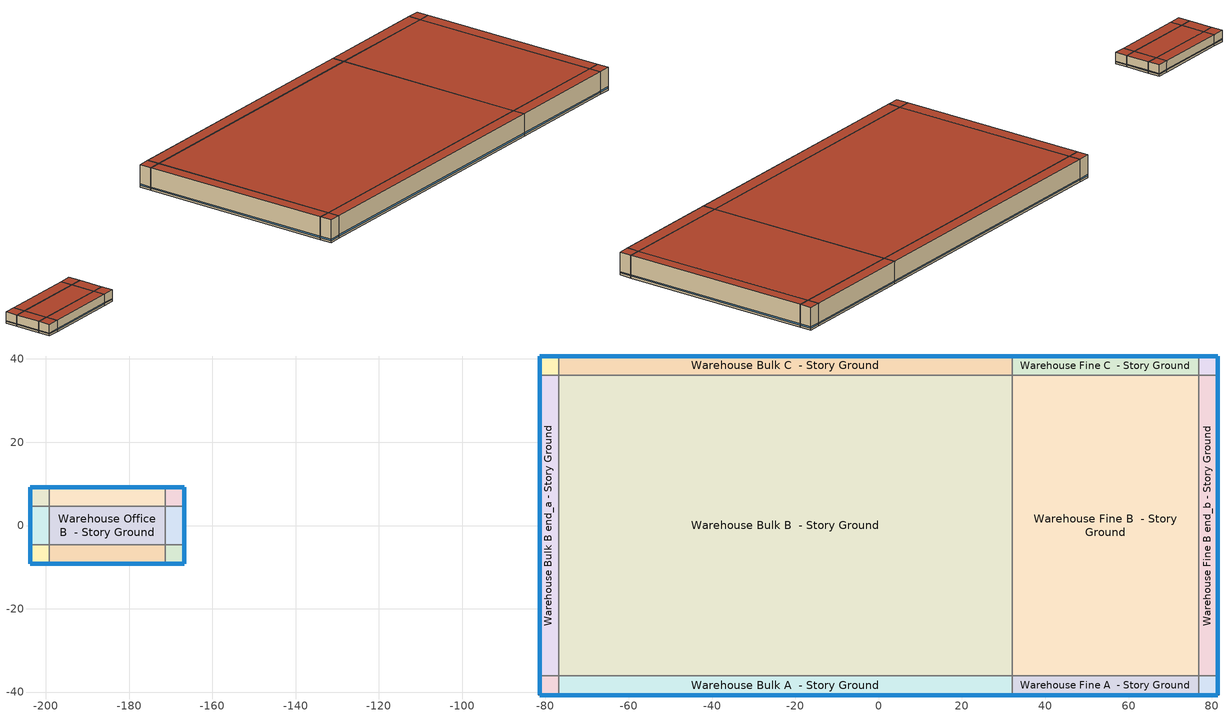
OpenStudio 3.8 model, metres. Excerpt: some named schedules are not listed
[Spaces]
Warehouse Bulk A end_a - Story Ground
 floor ground (Foundation F 126 Perim 914 Area 209): -81.4,-40.7 -81.4,-36.13 -76.83,-36.13 -76.83,-40.7 z0
 wall outside: -81.4,-36.13 -81.4,-40.7 -76.83,-40.7 z0:8.53
 wall to Warehouse Bulk B end_a - Story Ground: -76.83,-36.13 -81.4,-36.13 z0:8.53
 wall to Warehouse Bulk A  - Story Ground: -76.83,-40.7 -76.83,-36.13 z0:8.53
 window (Window U-0.75 SHGC 0.65): -81.4,-36.15 -81.4,-40.68 / -81.38,-40.7 -76.86,-40.7 z0.76:1.28
 roof outside: -76.83,-40.7 -76.83,-36.13 -81.4,-36.13 -81.4,-40.7 z8.53
Warehouse Bulk B end_a - Story Ground
 floor ground (Foundation F 126 Perim 7226 Area 33036): -81.4,-36.13 -81.4,36.13 -76.83,36.13 -76.83,-36.13 z0
 wall outside: -81.4,36.13 -81.4,-36.13 z0:8.53
 wall to Warehouse Bulk C end_a - Story Ground: -76.83,36.13 -81.4,36.13 z0:8.53
 wall to Warehouse Bulk B  - Story Ground: -76.83,-36.13 -76.83,36.13 z0:8.53
 window (Window U-0.75 SHGC 0.65): -81.4,36.1 -81.4,-36.1 z0.76:1.27
 roof outside: -76.83,-36.13 -76.83,36.13 -81.4,36.13 -81.4,-36.13 z8.53
Warehouse Bulk C end_a - Story Ground
 floor ground (Foundation F 126 Perim 914 Area 209): -81.4,36.13 -81.4,40.7 -76.83,40.7 -76.83,36.13 z0
 wall outside: -76.83,40.7 -81.4,40.7 -81.4,36.13 z0:8.53
 wall to Warehouse Bulk C  - Story Ground: -76.83,36.13 -76.83,40.7 z0:8.53
 window (Window U-0.75 SHGC 0.65): -81.4,40.68 -81.4,36.15 / -76.86,40.7 -81.38,40.7 z0.76:1.28
 roof outside: -76.83,36.13 -76.83,40.7 -81.4,40.7 -81.4,36.13 z8.53
Warehouse Bulk A  - Story Ground
 floor ground (Foundation F 126 Perim 10889 Area 49787): -76.83,-40.7 -76.83,-36.13 32.06,-36.13 32.06,-40.7 z0
 wall outside: -76.83,-40.7 32.06,-40.7 z0:8.53
 wall to Warehouse Bulk B  - Story Ground: 32.06,-36.13 -76.83,-36.13 z0:8.53
 wall to Warehouse Fine A  - Story Ground: 32.06,-40.7 32.06,-36.13 z0:8.53
 window (Window U-0.75 SHGC 0.65): -76.8,-40.7 32.04,-40.7 z0.76:1.27
 roof outside: 32.06,-40.7 32.06,-36.13 -76.83,-36.13 -76.83,-40.7 z8.53
Warehouse Bulk B  - Story Ground
 floor ground (Foundation F 126 Perim 0 Area 786852): -76.83,-36.13 -76.83,36.13 32.06,36.13 32.06,-36.13 z0
 wall to Warehouse Bulk C  - Story Ground: 32.06,36.13 -76.83,36.13 z0:8.53
 wall to Warehouse Fine B  - Story Ground: 32.06,-36.13 32.06,36.13 z0:8.53
 roof outside: 32.06,-36.13 32.06,36.13 -76.83,36.13 -76.83,-36.13 z8.53
Warehouse Bulk C  - Story Ground
 floor ground (Foundation F 126 Perim 10889 Area 49787): -76.83,36.13 -76.83,40.7 32.06,40.7 32.06,36.13 z0
 wall outside: 32.06,40.7 -76.83,40.7 z0:8.53
 wall to Warehouse Fine C  - Story Ground: 32.06,36.13 32.06,40.7 z0:8.53
 window (Window U-0.75 SHGC 0.65): 32.04,40.7 -76.8,40.7 z0.76:1.27
 roof outside: 32.06,36.13 32.06,40.7 -76.83,40.7 -76.83,36.13 z8.53
Warehouse Fine A  - Story Ground
 floor ground (Foundation F 126 Perim 4477 Area 20467): 32.06,-40.7 32.06,-36.13 76.83,-36.13 76.83,-40.7 z0
 wall outside: 32.06,-40.7 76.83,-40.7 z0:8.53
 wall to Warehouse Fine B  - Story Ground: 76.83,-36.13 32.06,-36.13 z0:8.53
 wall to Warehouse Fine A end_b - Story Ground: 76.83,-40.7 76.83,-36.13 z0:8.53
 window (Window U-0.75 SHGC 0.65): 32.09,-40.7 76.8,-40.7 z0.76:1.27
 roof outside: 76.83,-40.7 76.83,-36.13 32.06,-36.13 32.06,-40.7 z8.53
Warehouse Fine B  - Story Ground
 floor ground (Foundation F 126 Perim 0 Area 323469): 32.06,-36.13 32.06,36.13 76.83,36.13 76.83,-36.13 z0
 wall to Warehouse Fine C  - Story Ground: 76.83,36.13 32.06,36.13 z0:8.53
 wall to Warehouse Fine B end_b - Story Ground: 76.83,-36.13 76.83,36.13 z0:8.53
 roof outside: 76.83,-36.13 76.83,36.13 32.06,36.13 32.06,-36.13 z8.53
Warehouse Fine C  - Story Ground
 floor ground (Foundation F 126 Perim 4477 Area 20467): 32.06,36.13 32.06,40.7 76.83,40.7 76.83,36.13 z0
 wall outside: 76.83,40.7 32.06,40.7 z0:8.53
 wall to Warehouse Fine C end_b - Story Ground: 76.83,36.13 76.83,40.7 z0:8.53
 window (Window U-0.75 SHGC 0.65): 76.8,40.7 32.09,40.7 z0.76:1.27
 roof outside: 76.83,36.13 76.83,40.7 32.06,40.7 32.06,36.13 z8.53
Warehouse Fine A end_b - Story Ground
 floor ground (Foundation F 126 Perim 914 Area 209): 76.83,-40.7 76.83,-36.13 81.4,-36.13 81.4,-40.7 z0
 wall outside: 76.83,-40.7 81.4,-40.7 81.4,-36.13 z0:8.53
 wall to Warehouse Fine B end_b - Story Ground: 81.4,-36.13 76.83,-36.13 z0:8.53
 window (Window U-0.75 SHGC 0.65): 76.86,-40.7 81.38,-40.7 / 81.4,-40.68 81.4,-36.15 z0.76:1.28
 roof outside: 81.4,-40.7 81.4,-36.13 76.83,-36.13 76.83,-40.7 z8.53
Warehouse Fine B end_b - Story Ground
 floor ground (Foundation F 126 Perim 7226 Area 33036): 76.83,-36.13 76.83,36.13 81.4,36.13 81.4,-36.13 z0
 wall outside: 81.4,-36.13 81.4,36.13 z0:8.53
 wall to Warehouse Fine C end_b - Story Ground: 81.4,36.13 76.83,36.13 z0:8.53
 window (Window U-0.75 SHGC 0.65): 81.4,-36.1 81.4,36.1 z0.76:1.27
 roof outside: 81.4,-36.13 81.4,36.13 76.83,36.13 76.83,-36.13 z8.53
Warehouse Fine C end_b - Story Ground
 floor ground (Foundation F 126 Perim 914 Area 209): 76.83,36.13 76.83,40.7 81.4,40.7 81.4,36.13 z0
 wall outside: 81.4,36.13 81.4,40.7 76.83,40.7 z0:8.53
 window (Window U-0.75 SHGC 0.65): 81.38,40.7 76.86,40.7 / 81.4,36.15 81.4,40.68 z0.76:1.28
 roof outside: 81.4,36.13 81.4,40.7 76.83,40.7 76.83,36.13 z8.53
Warehouse Office A end_a - Story Ground
 floor ground (Foundation F 126 Perim 914 Area 209): -203.7,-9.24 -203.7,-4.67 -199.13,-4.67 -199.13,-9.24 z0
 wall outside: -203.7,-4.67 -203.7,-9.24 -199.13,-9.24 z0:4.27
 wall to Warehouse Office B end_a - Story Ground: -199.13,-4.67 -203.7,-4.67 z0:4.27
 wall to Warehouse Office A  - Story Ground: -199.13,-9.24 -199.13,-4.67 z0:4.27
 window (Window U-0.75 SHGC 0.65): -203.68,-9.24 -199.15,-9.24 / -203.7,-4.69 -203.7,-9.21 z0.76:1.02
 roof outside: -199.13,-9.24 -199.13,-4.67 -203.7,-4.67 -203.7,-9.24 z4.27
Warehouse Office B end_a - Story Ground
 floor ground (Foundation F 126 Perim 933 Area 4267): -203.7,-4.67 -203.7,4.67 -199.13,4.67 -199.13,-4.67 z0
 wall outside: -203.7,4.67 -203.7,-4.67 z0:4.27
 wall to Warehouse Office C end_a - Story Ground: -199.13,4.67 -203.7,4.67 z0:4.27
 wall to Warehouse Office B  - Story Ground: -199.13,-4.67 -199.13,4.67 z0:4.27
 window (Window U-0.75 SHGC 0.65): -203.7,4.64 -203.7,-4.64 z0.76:1.02
 roof outside: -199.13,-4.67 -199.13,4.67 -203.7,4.67 -203.7,-4.67 z4.27
Warehouse Office C end_a - Story Ground
 floor ground (Foundation F 126 Perim 914 Area 209): -203.7,4.67 -203.7,9.24 -199.13,9.24 -199.13,4.67 z0
 wall outside: -199.13,9.24 -203.7,9.24 -203.7,4.67 z0:4.27
 wall to Warehouse Office C  - Story Ground: -199.13,4.67 -199.13,9.24 z0:4.27
 window (Window U-0.75 SHGC 0.65): -203.7,9.21 -203.7,4.69 / -199.15,9.24 -203.68,9.24 z0.76:1.02
 roof outside: -199.13,4.67 -199.13,9.24 -203.7,9.24 -203.7,4.67 z4.27
Warehouse Office A  - Story Ground
 floor ground (Foundation F 126 Perim 2781 Area 12715): -199.13,-9.24 -199.13,-4.67 -171.32,-4.67 -171.32,-9.24 z0
 wall outside: -199.13,-9.24 -171.32,-9.24 z0:4.27
 wall to Warehouse Office B  - Story Ground: -171.32,-4.67 -199.13,-4.67 z0:4.27
 wall to Warehouse Office A end_b - Story Ground: -171.32,-9.24 -171.32,-4.67 z0:4.27
 window (Window U-0.75 SHGC 0.65): -199.1,-9.24 -171.34,-9.24 z0.76:1.02
 roof outside: -171.32,-9.24 -171.32,-4.67 -199.13,-4.67 -199.13,-9.24 z4.27
Warehouse Office B  - Story Ground
 floor ground (Foundation F 126 Perim 0 Area 25957): -199.13,-4.67 -199.13,4.67 -171.32,4.67 -171.32,-4.67 z0
 wall to Warehouse Office C  - Story Ground: -171.32,4.67 -199.13,4.67 z0:4.27
 wall to Warehouse Office B end_b - Story Ground: -171.32,-4.67 -171.32,4.67 z0:4.27
 roof outside: -171.32,-4.67 -171.32,4.67 -199.13,4.67 -199.13,-4.67 z4.27
Warehouse Office C  - Story Ground
 floor ground (Foundation F 126 Perim 2781 Area 12715): -199.13,4.67 -199.13,9.24 -171.32,9.24 -171.32,4.67 z0
 wall outside: -171.32,9.24 -199.13,9.24 z0:4.27
 wall to Warehouse Office C end_b - Story Ground: -171.32,4.67 -171.32,9.24 z0:4.27
 window (Window U-0.75 SHGC 0.65): -171.34,9.24 -199.1,9.24 z0.76:1.02
 roof outside: -171.32,4.67 -171.32,9.24 -199.13,9.24 -199.13,4.67 z4.27
Warehouse Office A end_b - Story Ground
 floor ground (Foundation F 126 Perim 914 Area 209): -171.32,-9.24 -171.32,-4.67 -166.75,-4.67 -166.75,-9.24 z0
 wall outside: -171.32,-9.24 -166.75,-9.24 -166.75,-4.67 z0:4.27
 wall to Warehouse Office B end_b - Story Ground: -166.75,-4.67 -171.32,-4.67 z0:4.27
 window (Window U-0.75 SHGC 0.65): -171.29,-9.24 -166.77,-9.24 / -166.75,-9.21 -166.75,-4.69 z0.76:1.02
 roof outside: -166.75,-9.24 -166.75,-4.67 -171.32,-4.67 -171.32,-9.24 z4.27
Warehouse Office B end_b - Story Ground
 floor ground (Foundation F 126 Perim 933 Area 4267): -171.32,-4.67 -171.32,4.67 -166.75,4.67 -166.75,-4.67 z0
 wall outside: -166.75,-4.67 -166.75,4.67 z0:4.27
 wall to Warehouse Office C end_b - Story Ground: -166.75,4.67 -171.32,4.67 z0:4.27
 window (Window U-0.75 SHGC 0.65): -166.75,-4.64 -166.75,4.64 z0.76:1.02
 roof outside: -166.75,-4.67 -166.75,4.67 -171.32,4.67 -171.32,-4.67 z4.27
Warehouse Office C end_b - Story Ground
 floor ground (Foundation F 126 Perim 914 Area 209): -171.32,4.67 -171.32,9.24 -166.75,9.24 -166.75,4.67 z0
 wall outside: -166.75,4.67 -166.75,9.24 -171.32,9.24 z0:4.27
 window (Window U-0.75 SHGC 0.65): -166.77,9.24 -171.29,9.24 / -166.75,4.69 -166.75,9.21 z0.76:1.02
 roof outside: -166.75,4.67 -166.75,9.24 -171.32,9.24 -171.32,4.67 z4.27
[Site]
Albany County Airpo_NY_USA: Latitude {deg}=42.75; Longitude {deg}=-73.8; Time Zone {hr}=-5; Elevation {m}=89; Terrain=City
[Site:WaterMainsTemperature]
Calculation Method=Correlation; Annual Average Outdoor Air Temperature {C}=10.2558; Maximum Difference In Monthly Average Outdoor Air Temperatures {deltaC}=29.35
[SizingPeriod:DesignDay] Barometric Pressure {Pa}=100260; Rain Indicator=No; Snow Indicator=No; Day of Month=21; Daylight Saving Time Indicator=No; Humidity Condition Type=Wetbulb; Dry-Bulb Temperature Range Modifier Type=DefaultMultipliers
Name | Maximum Dry-Bulb Temperature {C} | Daily Dry-Bulb Temperature Range {deltaC} | Wind Speed {m/s} | Wind Direction {deg} | Month | Day Type | Wetbulb or DewPoint at Maximum Dry-Bulb {C} | Solar Model Indicator | ASHRAE Clear Sky Optical Depth for Beam Irradiance | ASHRAE Clear Sky Optical Depth for Diffuse Irradiance | Sky Clearness
Albany County Airpo Ann Clg .4% Condns DB=>MWB 1 | 31.8 | 10.7 | 4.3 | 180 | 7 | SummerDesignDay | 22.8 | ASHRAETau | 0.448 | 2.114
Albany County Airpo Ann Clg .4% Condns WB=>MDB 1 | 29.3 | 10.7 | 4.3 | 180 | 7 | SummerDesignDay | 24.2 | ASHRAETau | 0.448 | 2.114
Albany County Airpo Ann Htg 99.6% Condns DB 1 | -18.3 | 0 | 3.1 | 0 | 1 | WinterDesignDay | -18.3 | ASHRAEClearSky |  |  | 0
Albany County Airpo August .4% Condns DB=>MCWB 1 | 33 | 10.6 | 4.3 | 180 | 8 | SummerDesignDay | 23.8 | ASHRAETau | 0.437 | 2.186
[ClimateZones]
Climate Zone Institution Name 1=ASHRAE; Climate Zone Document Name 1=ANSI/ASHRAE Standard 169; Climate Zone Document Year 1=2006; Climate Zone Value 1=ASHRAE 169-2013-6A
[Building]
ComStock DOE Ref Pre-1980|Warehouse: North Axis {deg}=45; Default Construction Set=ComStock DOE Ref Pre-1980 - Warehouse - ASHRAE 169-2013-6A; Default Schedule Set=Building Default Schedule Set; Standards Building Type=Warehouse
[Site:GroundTemperature:FCfactorMethod]
January Ground Temperature {C}=7.4; February Ground Temperature {C}=-0; March Ground Temperature {C}=-7.6; April Ground Temperature {C}=-12.6; May Ground Temperature {C}=-7.7; June Ground Temperature {C}=0.3; July Ground Temperature {C}=7; August Ground Temperature {C}=14.2; September Ground Temperature {C}=19.2; October Ground Temperature {C}=20.9; November Ground Temperature {C}=20; December Ground Temperature {C}=15.4
[Construction:FfactorGroundFloor] F-Factor {W/m-K}=1.26344
Name | Area {m2} | PerimeterExposed {m}
Foundation F 126 Perim 933 Area 4267 | 42.6728 | 9.33352
Foundation F 126 Perim 914 Area 209 | 20.9032 | 9.144
Foundation F 126 Perim 2781 Area 12715 | 127.152 | 27.811
Foundation F 126 Perim 0 Area 25957 | 259.575 | 0
Foundation F 126 Perim 7226 Area 33036 | 330.364 | 72.2581
Foundation F 126 Perim 10889 Area 49787 | 497.866 | 108.895
Foundation F 126 Perim 0 Area 786852 | 7868.52 | 0
Foundation F 126 Perim 0 Area 323469 | 3234.69 | 0
Foundation F 126 Perim 4477 Area 20467 | 204.669 | 44.7657
[DefaultConstructionSet]
ComStock DOE Ref Pre-1980 - Warehouse - ASHRAE 169-2013-6A: Default Exterior Surface Constructions=Default Surface Constructions 1; Default Interior Surface Constructions=Default Surface Constructions 2; Default Ground Contact Surface Constructions=Default Surface Constructions 3; Default Exterior SubSurface Constructions=Default Sub Surface Constructions 1; Default Interior SubSurface Constructions=Default Sub Surface Constructions 2; Interior Partition Construction=Typical Interior Partition
[DefaultSurfaceConstructions]
Name | Floor Construction | Wall Construction | Roof Ceiling Construction
Default Surface Constructions 1 | Typical Insulated Exterior Mass Floor | Typical Insulated Exterior Mass Wall R-6.9 | Typical IEAD Roof R-16.67
Default Surface Constructions 2 | Typical Interior Floor | Typical Interior Wall | Typical Interior Ceiling
Default Surface Constructions 3 | Typical Insulated Carpeted 6in Slab Floor | Typical Insulated Basement Mass Wall
[Construction]
Typical Insulated Exterior Mass Floor: 4 in. Normalweight Concrete Floor, Typical Carpet Pad
Typical IEAD Roof R-16.67: Roof Membrane, Typical Insulation R-15.55, Metal Roof Surface
Typical Interior Floor: 100mm Normalweight concrete floor, CP02 CARPET PAD
Typical Interior Wall: G01 13mm gypsum board, G01 13mm gypsum board
Typical Interior Ceiling: CP02 CARPET PAD, 100mm Normalweight concrete floor
Typical Insulated Carpeted 6in Slab Floor: 6 in. Normalweight Concrete Floor, Typical Carpet Pad
Typical Insulated Basement Mass Wall: 8 in. Concrete Block Basement Wall
U 0.62 SHGC 0.41 Simple Glazing Window U-0.62 SHGC 0.41: U 0.62 SHGC 0.41 Simple Glazing U-0.62 SHGC 0.41
U 0.62 SHGC 0.41 Simple Glazing Window U-0.62 SHGC 0.41 1: U 0.62 SHGC 0.41 Simple Glazing U-0.62 SHGC 0.41 1
Typical Insulated Metal Door: F08 Metal surface, Typical Insulation R-4.51
Typical Overhead Door: Typical Insulation R-4.51
Typical Interior Window: Clear 3mm
Typical Interior Door; Typical Interior Partition: G05 25mm wood
Typical Insulated Exterior Mass Wall R-6.9: 1IN Stucco, 8IN CONCRETE HW RefBldg, Typical Insulation R-4.51, 1/2IN Gypsum
InteriorFurnishings 1: Std Wood 6inch 1
Window U-0.75 SHGC 0.65: Simple Glazing Double - No LowE - Clear - Aluminum
[Material] Thermal Absorptance=0.9
Name | Roughness | Thickness {m} | Conductivity {W/m-K} | Density {kg/m3} | Specific Heat {J/kg-K} | Solar Absorptance | Visible Absorptance
4 in. Normalweight Concrete Floor | MediumRough | 0.1016 | 2.31 | 2322 | 832 | 0.7 | 0.7
1/2IN Gypsum | Smooth | 0.0127 | 0.16 | 784.9 | 830 | 0.4 | 0.4
Roof Membrane | VeryRough | 0.0095 | 0.16 | 1121.29 | 1460 | 0.7 | 0.7
Metal Roof Surface; F08 Metal surface | Smooth | 0.0008 | 45.28 | 7824 | 500 | 0.7 | 0.7
100mm Normalweight concrete floor | MediumRough | 0.1016 | 2.31045 | 2322 | 832.557 | 0.7 | 0.7
G01 13mm gypsum board | Smooth | 0.0127 | 0.160031 | 800.001 | 1090.73 | 0.7 | 0.5
6 in. Normalweight Concrete Floor | MediumRough | 0.1524 | 2.31 | 2322 | 832 | 0.7 | 0.7
8 in. Concrete Block Basement Wall | MediumRough | 0.2032 | 1.326 | 1842 | 912 | 0.7 | 0.7
G05 25mm wood | MediumSmooth | 0.0254 | 0.15 | 608 | 1630 | 0.5 | 0.5
1IN Stucco | Smooth | 0.0253 | 0.6918 | 1858 | 837 | 0.7 | 0.92
8IN CONCRETE HW RefBldg | Rough | 0.2032 | 1.311 | 2240 | 836.8 | 0.7 | 0.7
Std Wood 6inch 1 | MediumSmooth | 0.15 | 0.12 | 540 | 1210 | 0.7 | 0.7
[Material:NoMass] Roughness=Smooth; Thermal Absorptance=0.9; Solar Absorptance=0.7
Name | Thermal Resistance {m2-K/W} | Visible Absorptance
Typical Carpet Pad; CP02 CARPET PAD | 0.21648 | 0.8
Typical Insulation R-15.55 | 2.73841 | 0.7
Typical Insulation R-4.51 | 0.793917 | 0.7
[DefaultSubSurfaceConstructions]
Name | Fixed Window Construction | Operable Window Construction | Door Construction | Overhead Door Construction | Tubular Daylight Dome Construction | Tubular Daylight Diffuser Construction
Default Sub Surface Constructions 1 | U 0.62 SHGC 0.41 Simple Glazing Window U-0.62 SHGC 0.41 | U 0.62 SHGC 0.41 Simple Glazing Window U-0.62 SHGC 0.41 1 | Typical Insulated Metal Door | Typical Overhead Door | Typical Interior Window | Typical Interior Window
Default Sub Surface Constructions 2 | Typical Interior Window | Typical Interior Window | Typical Interior Door
[WindowMaterial:SimpleGlazingSystem]
Name | U-Factor {W/m2-K} | Solar Heat Gain Coefficient | Visible Transmittance
U 0.62 SHGC 0.41 Simple Glazing U-0.62 SHGC 0.41; U 0.62 SHGC 0.41 Simple Glazing U-0.62 SHGC 0.41 1 | 3.52052 | 0.41 | 0.32
Simple Glazing Double - No LowE - Clear - Aluminum | 4.23598 | 0.646 | 0.671
[WindowMaterial:Glazing]
Clear 3mm: Optical Data Type=SpectralAverage; Thickness {m}=0.003; Solar Transmittance at Normal Incidence=0.837; Front Side Solar Reflectance at Normal Incidence=0.075; Back Side Solar Reflectance at Normal Incidence=0.075; Visible Transmittance at Normal Incidence=0.898; Front Side Visible Reflectance at Normal Incidence=0.081; Back Side Visible Reflectance at Normal Incidence=0.081; Infrared Transmittance at Normal Incidence=0; Front Side Infrared Hemispherical Emissivity=0.84; Back Side Infrared Hemispherical Emissivity=0.84; Conductivity {W/m-K}=0.9; Dirt Correction Factor for Solar and Visible Transmittance=1; Solar Diffusing=No
[SpaceType] Standards Building Type=Warehouse
Name | Default Schedule Set | Design Specification Outdoor Air Object | Standards Space Type
Warehouse Office - ComStock DOE Ref Pre-1980 | Warehouse Office Schedule Set | Warehouse Office Ventilation | Office
Warehouse Fine - ComStock DOE Ref Pre-1980 | Warehouse Fine Schedule Set | Warehouse Fine Ventilation | Fine
Warehouse Bulk - ComStock DOE Ref Pre-1980 | Warehouse Bulk Schedule Set | Warehouse Bulk Ventilation | Bulk
[BuildingStory]
Story Ground: Nominal Z Coordinate {m}=0; Nominal Floor to Floor Height {m}=8.5344
[Space] Building Story=Story Ground
Name | Space Type | Thermal Zone
Warehouse Bulk A end_a - Story Ground | Warehouse Bulk - ComStock DOE Ref Pre-1980 | Zone Warehouse Bulk A end_a - Story Ground
Warehouse Bulk B end_a - Story Ground | Warehouse Bulk - ComStock DOE Ref Pre-1980 | Zone Warehouse Bulk B end_a - Story Ground
Warehouse Bulk C end_a - Story Ground | Warehouse Bulk - ComStock DOE Ref Pre-1980 | Zone Warehouse Bulk C end_a - Story Ground
Warehouse Bulk A  - Story Ground | Warehouse Bulk - ComStock DOE Ref Pre-1980 | Zone Warehouse Bulk A  - Story Ground
Warehouse Bulk B  - Story Ground | Warehouse Bulk - ComStock DOE Ref Pre-1980 | Zone Warehouse Bulk B  - Story Ground
Warehouse Bulk C  - Story Ground | Warehouse Bulk - ComStock DOE Ref Pre-1980 | Zone Warehouse Bulk C  - Story Ground
Warehouse Fine A  - Story Ground | Warehouse Fine - ComStock DOE Ref Pre-1980 | Zone Warehouse Fine A  - Story Ground
Warehouse Fine B  - Story Ground | Warehouse Fine - ComStock DOE Ref Pre-1980 | Zone Warehouse Fine B  - Story Ground
Warehouse Fine C  - Story Ground | Warehouse Fine - ComStock DOE Ref Pre-1980 | Zone Warehouse Fine C  - Story Ground
Warehouse Fine A end_b - Story Ground | Warehouse Fine - ComStock DOE Ref Pre-1980 | Zone Warehouse Fine A end_b - Story Ground
Warehouse Fine B end_b - Story Ground | Warehouse Fine - ComStock DOE Ref Pre-1980 | Zone Warehouse Fine B end_b - Story Ground
Warehouse Fine C end_b - Story Ground | Warehouse Fine - ComStock DOE Ref Pre-1980 | Zone Warehouse Fine C end_b - Story Ground
Warehouse Office A end_a - Story Ground | Warehouse Office - ComStock DOE Ref Pre-1980 | Zone Warehouse Office A end_a - Story Ground
Warehouse Office B end_a - Story Ground | Warehouse Office - ComStock DOE Ref Pre-1980 | Zone Warehouse Office B end_a - Story Ground
Warehouse Office C end_a - Story Ground | Warehouse Office - ComStock DOE Ref Pre-1980 | Zone Warehouse Office C end_a - Story Ground
Warehouse Office A  - Story Ground | Warehouse Office - ComStock DOE Ref Pre-1980 | Zone Warehouse Office A  - Story Ground
Warehouse Office B  - Story Ground | Warehouse Office - ComStock DOE Ref Pre-1980 | Zone Warehouse Office B  - Story Ground
Warehouse Office C  - Story Ground | Warehouse Office - ComStock DOE Ref Pre-1980 | Zone Warehouse Office C  - Story Ground
Warehouse Office A end_b - Story Ground | Warehouse Office - ComStock DOE Ref Pre-1980 | Zone Warehouse Office A end_b - Story Ground
Warehouse Office B end_b - Story Ground | Warehouse Office - ComStock DOE Ref Pre-1980 | Zone Warehouse Office B end_b - Story Ground
Warehouse Office C end_b - Story Ground | Warehouse Office - ComStock DOE Ref Pre-1980 | Zone Warehouse Office C end_b - Story Ground
[ThermalZone] Multiplier=1; Use Ideal Air Loads=No
Name | Thermostat
Zone Warehouse Bulk A end_a - Story Ground | Warehouse Bulk - ComStock DOE Ref Pre-1980 Thermostat 1
Zone Warehouse Bulk B end_a - Story Ground | Warehouse Bulk - ComStock DOE Ref Pre-1980 Thermostat 3
Zone Warehouse Bulk C end_a - Story Ground | Warehouse Bulk - ComStock DOE Ref Pre-1980 Thermostat 5
Zone Warehouse Bulk A  - Story Ground | Warehouse Bulk - ComStock DOE Ref Pre-1980 Thermostat
Zone Warehouse Bulk B  - Story Ground | Warehouse Bulk - ComStock DOE Ref Pre-1980 Thermostat 2
Zone Warehouse Bulk C  - Story Ground | Warehouse Bulk - ComStock DOE Ref Pre-1980 Thermostat 4
Zone Warehouse Fine A  - Story Ground | Warehouse Fine - ComStock DOE Ref Pre-1980 Thermostat
Zone Warehouse Fine B  - Story Ground | Warehouse Fine - ComStock DOE Ref Pre-1980 Thermostat 2
Zone Warehouse Fine C  - Story Ground | Warehouse Fine - ComStock DOE Ref Pre-1980 Thermostat 4
Zone Warehouse Fine A end_b - Story Ground | Warehouse Fine - ComStock DOE Ref Pre-1980 Thermostat 1
Zone Warehouse Fine B end_b - Story Ground | Warehouse Fine - ComStock DOE Ref Pre-1980 Thermostat 3
Zone Warehouse Fine C end_b - Story Ground | Warehouse Fine - ComStock DOE Ref Pre-1980 Thermostat 5
Zone Warehouse Office A end_a - Story Ground | Warehouse Office - ComStock DOE Ref Pre-1980 Thermostat 1
Zone Warehouse Office B end_a - Story Ground | Warehouse Office - ComStock DOE Ref Pre-1980 Thermostat 4
Zone Warehouse Office C end_a - Story Ground | Warehouse Office - ComStock DOE Ref Pre-1980 Thermostat 7
Zone Warehouse Office A  - Story Ground | Warehouse Office - ComStock DOE Ref Pre-1980 Thermostat
Zone Warehouse Office B  - Story Ground | Warehouse Office - ComStock DOE Ref Pre-1980 Thermostat 3
Zone Warehouse Office C  - Story Ground | Warehouse Office - ComStock DOE Ref Pre-1980 Thermostat 6
Zone Warehouse Office A end_b - Story Ground | Warehouse Office - ComStock DOE Ref Pre-1980 Thermostat 2
Zone Warehouse Office B end_b - Story Ground | Warehouse Office - ComStock DOE Ref Pre-1980 Thermostat 5
Zone Warehouse Office C end_b - Story Ground | Warehouse Office - ComStock DOE Ref Pre-1980 Thermostat 8
[Lights:Definition] Design Level Calculation Method=Watts/Area; Fraction Visible=0.2; Return Air Fraction=0
Name | Watts per Space Floor Area {W/m2} | Fraction Radiant
Warehouse Bulk - ComStock DOE Ref Pre-1980 General Lights Definition | 6.79891 | 0.465
Warehouse Fine - ComStock DOE Ref Pre-1980 General Lights Definition | 14.0011 | 0.465
Warehouse Office - ComStock DOE Ref Pre-1980 General Lights Definition | 8.57624 | 0.31
[ElectricEquipment:Definition] Design Level Calculation Method=Watts/Area; Fraction Latent=0; Fraction Radiant=0.5; Fraction Lost=0
Name | Watts per Space Floor Area {W/m2}
Warehouse Bulk Elec Equip Definition | 8.82014
Warehouse Office Elec Equip Definition | 27.8041
[ElectricEquipment]
Name | Electric Equipment Definition | Space or SpaceType
Warehouse Bulk Elec Equip | Warehouse Bulk Elec Equip Definition | Warehouse Bulk - ComStock DOE Ref Pre-1980
Warehouse Office Elec Equip | Warehouse Office Elec Equip Definition | Warehouse Office - ComStock DOE Ref Pre-1980
[DesignSpecification:OutdoorAir] Outdoor Air Method=Sum
Name | Outdoor Air Flow per Floor Area {m3/s-m2} | Outdoor Air Flow per Person {m3/s-person}
Warehouse Bulk Ventilation; Warehouse Fine Ventilation | 0.000254
Warehouse Office Ventilation |  | 0.00943895
[DefaultScheduleSet]
Name | Number of People Schedule | People Activity Level Schedule | Lighting Schedule | Electric Equipment Schedule | Infiltration Schedule | Hours of Operation Schedule
Warehouse Bulk Schedule Set; Warehouse Fine Schedule Set | Warehouse Bldg Occ | Warehouse Activity | Warehouse BLDG_LIGHT_STORAGE_SCH | Warehouse Bldg Equip | Always On
Warehouse Office Schedule Set | Warehouse Bldg Occ | Warehouse Activity | Warehouse BLDG_LIGHT_OFFICE_SCH | Warehouse Office_Plug_SCH | Always On
Building Default Schedule Set |  |  |  |  |  | Building Hours of Operation NonResidential
[People:Definition]
Warehouse Office People Definition: Number of People Calculation Method=People/Area; People per Space Floor Area {person/m2}=0.0210973; Fraction Radiant=0.3
[People]
Warehouse Office People: People Definition=Warehouse Office People Definition; Space or SpaceType=Warehouse Office - ComStock DOE Ref Pre-1980; Work Efficiency Schedule=Work Efficiency Schedule; Clothing Insulation Schedule=Clothing Schedule; Air Velocity Schedule=Air Velocity Schedule; Multiplier=1
[Exterior:Lights:Definition]
Name | Design Level {W}
Parking Areas and Drives Def (W/ft^2) | 0.0497494
Building Facades Def (W/ft^2) | 0.25
Main Entries Def (W/ft) | 30
Other Doors Def (W/ft) | 25
[Exterior:Lights] Schedule=Always On Discrete; Control Option=AstronomicalClock
Name | Exterior Lights Definition | Multiplier
Parking Areas and Drives | Parking Areas and Drives Def (W/ft^2) | 60750
Building Facades | Building Facades Def (W/ft^2) | 49959.6
Main Entries | Main Entries Def (W/ft) | 120
Other Doors | Other Doors Def (W/ft) | 120
[ThermostatSetpoint:DualSetpoint]
Name | Heating Setpoint Temperature Schedule | Cooling Setpoint Temperature Schedule
Warehouse Bulk - ComStock DOE Ref Pre-1980 Thermostat; Warehouse Bulk - ComStock DOE Ref Pre-1980 Thermostat 1; Warehouse Bulk - ComStock DOE Ref Pre-1980 Thermostat 2; Warehouse Bulk - ComStock DOE Ref Pre-1980 Thermostat 3; Warehouse Bulk - ComStock DOE Ref Pre-1980 Thermostat 4; Warehouse Bulk - ComStock DOE Ref Pre-1980 Thermostat 5 | Warehouse HtgSetp BulkStorage | Warehouse ClgSetp BulkStorage
Warehouse Fine - ComStock DOE Ref Pre-1980 Thermostat; Warehouse Fine - ComStock DOE Ref Pre-1980 Thermostat 1; Warehouse Fine - ComStock DOE Ref Pre-1980 Thermostat 2; Warehouse Fine - ComStock DOE Ref Pre-1980 Thermostat 3; Warehouse Fine - ComStock DOE Ref Pre-1980 Thermostat 4; Warehouse Fine - ComStock DOE Ref Pre-1980 Thermostat 5 | Warehouse HtgSetp FineStorage | Warehouse ClgSetp FineStorage
Warehouse Office - ComStock DOE Ref Pre-1980 Thermostat; Warehouse Office - ComStock DOE Ref Pre-1980 Thermostat 1; Warehouse Office - ComStock DOE Ref Pre-1980 Thermostat 2; Warehouse Office - ComStock DOE Ref Pre-1980 Thermostat 3; Warehouse Office - ComStock DOE Ref Pre-1980 Thermostat 4; Warehouse Office - ComStock DOE Ref Pre-1980 Thermostat 5; Warehouse Office - ComStock DOE Ref Pre-1980 Thermostat 6; Warehouse Office - ComStock DOE Ref Pre-1980 Thermostat 7; Warehouse Office - ComStock DOE Ref Pre-1980 Thermostat 8 | Warehouse HtgSetp | Warehouse Cooling Setpoint
[InternalMass:Definition]
Internal Mass Definition 2: Construction=InteriorFurnishings 1; Design Level Calculation Method=SurfaceArea/Area; Surface Area per Space Floor Area=2
[InternalMass] Internal Mass Definition=Internal Mass Definition 2; Multiplier=1
Name | Space or SpaceType
Warehouse Office B end_b - Story Ground Mass | Warehouse Office B end_b - Story Ground
Warehouse Office A end_b - Story Ground Mass | Warehouse Office A end_b - Story Ground
Warehouse Office C end_b - Story Ground Mass | Warehouse Office C end_b - Story Ground
Warehouse Office C  - Story Ground Mass | Warehouse Office C  - Story Ground
Warehouse Office B  - Story Ground Mass | Warehouse Office B  - Story Ground
Warehouse Office A  - Story Ground Mass | Warehouse Office A  - Story Ground
Warehouse Office B end_a - Story Ground Mass | Warehouse Office B end_a - Story Ground
Warehouse Office C end_a - Story Ground Mass | Warehouse Office C end_a - Story Ground
Warehouse Office A end_a - Story Ground Mass | Warehouse Office A end_a - Story Ground
Warehouse Fine B end_b - Story Ground Mass | Warehouse Fine B end_b - Story Ground
Warehouse Fine B  - Story Ground Mass | Warehouse Fine B  - Story Ground
Warehouse Fine A  - Story Ground Mass | Warehouse Fine A  - Story Ground
Warehouse Fine C end_b - Story Ground Mass | Warehouse Fine C end_b - Story Ground
Warehouse Fine C  - Story Ground Mass | Warehouse Fine C  - Story Ground
Warehouse Fine A end_b - Story Ground Mass | Warehouse Fine A end_b - Story Ground
[Lights] Fraction Replaceable=1
Name | Lights Definition | Space or SpaceType
Warehouse Bulk - ComStock DOE Ref Pre-1980 General Lighting | Warehouse Bulk - ComStock DOE Ref Pre-1980 General Lights Definition | Warehouse Bulk - ComStock DOE Ref Pre-1980
Warehouse Fine - ComStock DOE Ref Pre-1980 General Lighting | Warehouse Fine - ComStock DOE Ref Pre-1980 General Lights Definition | Warehouse Fine - ComStock DOE Ref Pre-1980
Warehouse Office - ComStock DOE Ref Pre-1980 General Lighting | Warehouse Office - ComStock DOE Ref Pre-1980 General Lights Definition | Warehouse Office - ComStock DOE Ref Pre-1980
[SpaceInfiltration:DesignFlowRate] Design Flow Rate Calculation Method=Flow/ExteriorArea; Flow per Exterior Surface Area {m3/s-m2}=0.000619923; Velocity Term Coefficient=0
Name | Space or SpaceType | Schedule | Constant Term Coefficient | Temperature Term Coefficient | Velocity Squared Term Coefficient
Warehouse Office B end_b - Story Ground HVAC On Infiltration | Warehouse Office B end_b - Story Ground | Infiltration HVAC On Schedule | 0.0017 | 0.0048 | 0.0225
Warehouse Office B end_b - Story Ground HVAC Off Infiltration | Warehouse Office B end_b - Story Ground | Infiltration HVAC Off Schedule | 0 | 0.0081 | 0.028
Warehouse Office A end_b - Story Ground HVAC On Infiltration | Warehouse Office A end_b - Story Ground | Infiltration HVAC On Schedule | 0.0017 | 0.0048 | 0.0225
Warehouse Office A end_b - Story Ground HVAC Off Infiltration | Warehouse Office A end_b - Story Ground | Infiltration HVAC Off Schedule | 0 | 0.0081 | 0.028
Warehouse Office C end_b - Story Ground HVAC On Infiltration | Warehouse Office C end_b - Story Ground | Infiltration HVAC On Schedule | 0.0017 | 0.0048 | 0.0225
Warehouse Office C end_b - Story Ground HVAC Off Infiltration | Warehouse Office C end_b - Story Ground | Infiltration HVAC Off Schedule | 0 | 0.0081 | 0.028
Warehouse Office C  - Story Ground HVAC On Infiltration | Warehouse Office C  - Story Ground | Infiltration HVAC On Schedule | 0.0017 | 0.0048 | 0.0225
Warehouse Office C  - Story Ground HVAC Off Infiltration | Warehouse Office C  - Story Ground | Infiltration HVAC Off Schedule | 0 | 0.0081 | 0.028
Warehouse Office B  - Story Ground HVAC On Infiltration | Warehouse Office B  - Story Ground | Infiltration HVAC On Schedule | 0.0017 | 0.0048 | 0.0225
Warehouse Office B  - Story Ground HVAC Off Infiltration | Warehouse Office B  - Story Ground | Infiltration HVAC Off Schedule | 0 | 0.0081 | 0.028
Warehouse Office A  - Story Ground HVAC On Infiltration | Warehouse Office A  - Story Ground | Infiltration HVAC On Schedule | 0.0017 | 0.0048 | 0.0225
Warehouse Office A  - Story Ground HVAC Off Infiltration | Warehouse Office A  - Story Ground | Infiltration HVAC Off Schedule | 0 | 0.0081 | 0.028
Warehouse Office B end_a - Story Ground HVAC On Infiltration | Warehouse Office B end_a - Story Ground | Infiltration HVAC On Schedule | 0.0017 | 0.0048 | 0.0225
Warehouse Office B end_a - Story Ground HVAC Off Infiltration | Warehouse Office B end_a - Story Ground | Infiltration HVAC Off Schedule | 0 | 0.0081 | 0.028
Warehouse Bulk A end_a - Story Ground HVAC On Infiltration | Warehouse Bulk A end_a - Story Ground | Infiltration HVAC On Schedule | 0.0017 | 0.0048 | 0.0225
Warehouse Bulk A end_a - Story Ground HVAC Off Infiltration | Warehouse Bulk A end_a - Story Ground | Infiltration HVAC Off Schedule | 0 | 0.0081 | 0.028
Warehouse Office C end_a - Story Ground HVAC On Infiltration | Warehouse Office C end_a - Story Ground | Infiltration HVAC On Schedule | 0.0017 | 0.0048 | 0.0225
Warehouse Office C end_a - Story Ground HVAC Off Infiltration | Warehouse Office C end_a - Story Ground | Infiltration HVAC Off Schedule | 0 | 0.0081 | 0.028
Warehouse Bulk B end_a - Story Ground HVAC On Infiltration | Warehouse Bulk B end_a - Story Ground | Infiltration HVAC On Schedule | 0.0017 | 0.0048 | 0.0225
Warehouse Bulk B end_a - Story Ground HVAC Off Infiltration | Warehouse Bulk B end_a - Story Ground | Infiltration HVAC Off Schedule | 0 | 0.0081 | 0.028
Warehouse Office A end_a - Story Ground HVAC On Infiltration | Warehouse Office A end_a - Story Ground | Infiltration HVAC On Schedule | 0.0017 | 0.0048 | 0.0225
Warehouse Office A end_a - Story Ground HVAC Off Infiltration | Warehouse Office A end_a - Story Ground | Infiltration HVAC Off Schedule | 0 | 0.0081 | 0.028
Warehouse Bulk C end_a - Story Ground HVAC On Infiltration | Warehouse Bulk C end_a - Story Ground | Infiltration HVAC On Schedule | 0.0017 | 0.0048 | 0.0225
Warehouse Bulk C end_a - Story Ground HVAC Off Infiltration | Warehouse Bulk C end_a - Story Ground | Infiltration HVAC Off Schedule | 0 | 0.0081 | 0.028
Warehouse Bulk A  - Story Ground HVAC On Infiltration | Warehouse Bulk A  - Story Ground | Infiltration HVAC On Schedule | 0.0017 | 0.0048 | 0.0225
Warehouse Bulk A  - Story Ground HVAC Off Infiltration | Warehouse Bulk A  - Story Ground | Infiltration HVAC Off Schedule | 0 | 0.0081 | 0.028
Warehouse Bulk B  - Story Ground HVAC On Infiltration | Warehouse Bulk B  - Story Ground | Infiltration HVAC On Schedule | 0.0017 | 0.0048 | 0.0225
Warehouse Bulk B  - Story Ground HVAC Off Infiltration | Warehouse Bulk B  - Story Ground | Infiltration HVAC Off Schedule | 0 | 0.0081 | 0.028
Warehouse Fine B end_b - Story Ground HVAC On Infiltration | Warehouse Fine B end_b - Story Ground | Infiltration HVAC On Schedule | 0.0017 | 0.0048 | 0.0225
Warehouse Fine B end_b - Story Ground HVAC Off Infiltration | Warehouse Fine B end_b - Story Ground | Infiltration HVAC Off Schedule | 0 | 0.0081 | 0.028
Warehouse Bulk C  - Story Ground HVAC On Infiltration | Warehouse Bulk C  - Story Ground | Infiltration HVAC On Schedule | 0.0017 | 0.0048 | 0.0225
Warehouse Bulk C  - Story Ground HVAC Off Infiltration | Warehouse Bulk C  - Story Ground | Infiltration HVAC Off Schedule | 0 | 0.0081 | 0.028
Warehouse Fine B  - Story Ground HVAC On Infiltration | Warehouse Fine B  - Story Ground | Infiltration HVAC On Schedule | 0.0017 | 0.0048 | 0.0225
Warehouse Fine B  - Story Ground HVAC Off Infiltration | Warehouse Fine B  - Story Ground | Infiltration HVAC Off Schedule | 0 | 0.0081 | 0.028
Warehouse Fine A  - Story Ground HVAC On Infiltration | Warehouse Fine A  - Story Ground | Infiltration HVAC On Schedule | 0.0017 | 0.0048 | 0.0225
Warehouse Fine A  - Story Ground HVAC Off Infiltration | Warehouse Fine A  - Story Ground | Infiltration HVAC Off Schedule | 0 | 0.0081 | 0.028
Warehouse Fine C end_b - Story Ground HVAC On Infiltration | Warehouse Fine C end_b - Story Ground | Infiltration HVAC On Schedule | 0.0017 | 0.0048 | 0.0225
Warehouse Fine C end_b - Story Ground HVAC Off Infiltration | Warehouse Fine C end_b - Story Ground | Infiltration HVAC Off Schedule | 0 | 0.0081 | 0.028
Warehouse Fine C  - Story Ground HVAC On Infiltration | Warehouse Fine C  - Story Ground | Infiltration HVAC On Schedule | 0.0017 | 0.0048 | 0.0225
Warehouse Fine C  - Story Ground HVAC Off Infiltration | Warehouse Fine C  - Story Ground | Infiltration HVAC Off Schedule | 0 | 0.0081 | 0.028
Warehouse Fine A end_b - Story Ground HVAC On Infiltration | Warehouse Fine A end_b - Story Ground | Infiltration HVAC On Schedule | 0.0017 | 0.0048 | 0.0225
Warehouse Fine A end_b - Story Ground HVAC Off Infiltration | Warehouse Fine A end_b - Story Ground | Infiltration HVAC Off Schedule | 0 | 0.0081 | 0.028
[Schedule:Ruleset]
Name | Default Day Schedule | Summer Design Day Schedule | Winter Design Day Schedule
Warehouse Bldg Occ | Warehouse Bldg Occ Default | Warehouse Bldg Occ Summer Design Day | Warehouse Bldg Occ Winter Design Day
Warehouse Activity | Warehouse Activity Default | Warehouse Activity Summer Design Day | Warehouse Activity Winter Design Day
Warehouse BLDG_LIGHT_STORAGE_SCH | Warehouse BLDG_LIGHT_STORAGE_SCH Default | Warehouse BLDG_LIGHT_STORAGE_SCH Summer Design Day | Warehouse BLDG_LIGHT_STORAGE_SCH Winter Design Day
Warehouse Bldg Equip | Warehouse Bldg Equip Default | Warehouse Bldg Equip Summer Design Day | Warehouse Bldg Equip Winter Design Day
Always On | Always On Default
Clothing Schedule | Clothing Schedule Default Winter Clothes
Air Velocity Schedule | Air Velocity Schedule Default
Work Efficiency Schedule | Work Efficiency Schedule Default
Warehouse BLDG_LIGHT_OFFICE_SCH | Warehouse BLDG_LIGHT_OFFICE_SCH Default | Warehouse BLDG_LIGHT_OFFICE_SCH Summer Design Day | Warehouse BLDG_LIGHT_OFFICE_SCH Winter Design Day
Warehouse Office_Plug_SCH | Warehouse Office_Plug_SCH Default | Warehouse Office_Plug_SCH Summer Design Day | Warehouse Office_Plug_SCH Winter Design Day
Warehouse HtgSetp BulkStorage | Warehouse HtgSetp BulkStorage Default | Schedule Day 2 | Schedule Day 3
Warehouse ClgSetp BulkStorage | Warehouse ClgSetp BulkStorage Default | Warehouse ClgSetp BulkStorage Summer Design Day | Warehouse ClgSetp BulkStorage Winter Design Day
Warehouse HtgSetp FineStorage | Warehouse HtgSetp FineStorage Default | Schedule Day 5 | Schedule Day 6
Warehouse ClgSetp FineStorage | Warehouse ClgSetp FineStorage Default | Warehouse ClgSetp FineStorage Summer Design Day | Warehouse ClgSetp FineStorage Winter Design Day
Warehouse HtgSetp | Warehouse HtgSetp Default | Warehouse HtgSetp Summer Design Day | Warehouse HtgSetp Winter Design Day
Warehouse Cooling Setpoint | Warehouse Cooling Setpoint Default | Warehouse Cooling Setpoint Summer Design Day
Building Hours of Operation NonResidential | Building Hours of Operation NonResidential Default | Building Hours of Operation NonResidential Summer Design Day | Building Hours of Operation NonResidential Winter Design Day
Infiltration HVAC On Schedule | Building Hours of Operation NonResidential Default 1 | Building Hours of Operation NonResidential Summer Design Day 1 | Building Hours of Operation NonResidential Winter Design Day 1
Infiltration HVAC Off Schedule | Infiltration HVAC Off Schedule Default Day Schedule | Infiltration HVAC Off Schedule Summer Design Day Schedule 1 | Infiltration HVAC Off Schedule Winter Design Day Schedule 1
[Schedule:Day]
Warehouse HtgSetp BulkStorage Default; Warehouse HtgSetp FineStorage Default: Average, 24, 0, 16.1111
Warehouse ClgSetp BulkStorage Default: Average, 24, 0, 50
Warehouse ClgSetp BulkStorage Winter Design Day; Warehouse ClgSetp BulkStorage Summer Design Day: 24, 0, 50
Warehouse ClgSetp FineStorage Default: Average, 24, 0, 26.7
Warehouse ClgSetp FineStorage Winter Design Day; Warehouse ClgSetp FineStorage Summer Design Day: 24, 0, 26.7
Warehouse HtgSetp Default: Average, 7, 15, 15.6, 19, 15, 21.1, 24, 0, 15.6
Warehouse HtgSetp Winter Design Day; Warehouse HtgSetp Summer Design Day: 6, 0, 15.6, 7, 0, 17.8, 8, 0, 20, 18, 0, 21, 24, 0, 15.6
Warehouse Cooling Setpoint Default: Average, 9, 30, 24, 24, 0, 24
Warehouse Cooling Setpoint Summer Design Day: 6, 0, 30, 17, 0, 24, 24, 0, 30
Building Hours of Operation NonResidential Default; Building Hours of Operation NonResidential Default 1: 9, 15, 0, 17, 15, 1, 24, 0, 0
Building Hours of Operation NonResidential Winter Design Day; Building Hours of Operation NonResidential Summer Design Day; Building Hours of Operation NonResidential Summer Design Day 1; Building Hours of Operation NonResidential Winter Design Day 1: 24, 0, 1
Infiltration HVAC Off Schedule Default Day Schedule: 9, 15, 1, 17, 15, 0, 24, 0, 1
Infiltration HVAC Off Schedule Summer Design Day Schedule 1; Infiltration HVAC Off Schedule Winter Design Day Schedule 1: 24, 0, 0
Schedule Day 2; Schedule Day 3; Schedule Day 5; Schedule Day 6: 24, 0, 16.1111
[Schedule:Rule]
Name | Schedule Ruleset | Rule Order | Day Schedule | Apply Saturday | Date Specification Type | Start Month | Start Day | End Month | End Day | Apply Sunday | Apply Monday | Apply Tuesday | Apply Wednesday | Apply Thursday | Apply Friday | Specific Month 1 | Specific Day 1 | Specific Month 2 | Specific Day 2 | Specific Month 3 | Specific Day 3 | Specific Month 4 | Specific Day 4 | Specific Month 5 | Specific Day 5 | Specific Month 6 | Specific Day 6 | Specific Month 7 | Specific Day 7 | Specific Month 8 | Specific Day 8 | Specific Month 9 | Specific Day 9 | Specific Month 10 | Specific Day 10 | Specific Month 11 | Specific Day 11 | Specific Month 12 | Specific Day 12 | Specific Month 13 | Specific Day 13 | Specific Month 14 | Specific Day 14 | Specific Month 15 | Specific Day 15 | Specific Month 16 | Specific Day 16 | Specific Month 17 | Specific Day 17 | Specific Month 18 | Specific Day 18 | Specific Month 19 | Specific Day 19 | Specific Month 20 | Specific Day 20 | Specific Month 21 | Specific Day 21 | Specific Month 22 | Specific Day 22 | Specific Month 23 | Specific Day 23 | Specific Month 24 | Specific Day 24 | Specific Month 25 | Specific Day 25 | Specific Month 26 | Specific Day 26 | Specific Month 27 | Specific Day 27 | Specific Month 28 | Specific Day 28 | Specific Month 29 | Specific Day 29 | Specific Month 30 | Specific Day 30 | Specific Month 31 | Specific Day 31 | Specific Month 32 | Specific Day 32 | Specific Month 33 | Specific Day 33 | Specific Month 34 | Specific Day 34 | Specific Month 35 | Specific Day 35 | Specific Month 36 | Specific Day 36 | Specific Month 37 | Specific Day 37 | Specific Month 38 | Specific Day 38 | Specific Month 39 | Specific Day 39 | Specific Month 40 | Specific Day 40 | Specific Month 41 | Specific Day 41 | Specific Month 42 | Specific Day 42 | Specific Month 43 | Specific Day 43 | Specific Month 44 | Specific Day 44 | Specific Month 45 | Specific Day 45 | Specific Month 46 | Specific Day 46 | Specific Month 47 | Specific Day 47 | Specific Month 48 | Specific Day 48 | Specific Month 49 | Specific Day 49 | Specific Month 50 | Specific Day 50 | Specific Month 51 | Specific Day 51 | Specific Month 52 | Specific Day 52 | Specific Month 53 | Specific Day 53 | Specific Month 54 | Specific Day 54 | Specific Month 55 | Specific Day 55 | Specific Month 56 | Specific Day 56 | Specific Month 57 | Specific Day 57 | Specific Month 58 | Specific Day 58 | Specific Month 59 | Specific Day 59 | Specific Month 60 | Specific Day 60 | Specific Month 61 | Specific Day 61 | Specific Month 62 | Specific Day 62 | Specific Month 63 | Specific Day 63 | Specific Month 64 | Specific Day 64 | Specific Month 65 | Specific Day 65 | Specific Month 66 | Specific Day 66 | Specific Month 67 | Specific Day 67 | Specific Month 68 | Specific Day 68 | Specific Month 69 | Specific Day 69 | Specific Month 70 | Specific Day 70 | Specific Month 71 | Specific Day 71 | Specific Month 72 | Specific Day 72 | Specific Month 73 | Specific Day 73 | Specific Month 74 | Specific Day 74 | Specific Month 75 | Specific Day 75 | Specific Month 76 | Specific Day 76 | Specific Month 77 | Specific Day 77 | Specific Month 78 | Specific Day 78 | Specific Month 79 | Specific Day 79 | Specific Month 80 | Specific Day 80 | Specific Month 81 | Specific Day 81 | Specific Month 82 | Specific Day 82 | Specific Month 83 | Specific Day 83 | Specific Month 84 | Specific Day 84 | Specific Month 85 | Specific Day 85 | Specific Month 86 | Specific Day 86 | Specific Month 87 | Specific Day 87 | Specific Month 88 | Specific Day 88 | Specific Month 89 | Specific Day 89 | Specific Month 90 | Specific Day 90 | Specific Month 91 | Specific Day 91 | Specific Month 92 | Specific Day 92 | Specific Month 93 | Specific Day 93 | Specific Month 94 | Specific Day 94 | Specific Month 95 | Specific Day 95 | Specific Month 96 | Specific Day 96 | Specific Month 97 | Specific Day 97 | Specific Month 98 | Specific Day 98 | Specific Month 99 | Specific Day 99 | Specific Month 100 | Specific Day 100 | Specific Month 101 | Specific Day 101 | Specific Month 102 | Specific Day 102 | Specific Month 103 | Specific Day 103 | Specific Month 104 | Specific Day 104
Schedule Rule 8 | Warehouse HtgSetp | 1 | Warehouse HtgSetp Sat Day | Yes | DateRange | 1 | 1 | 12 | 31
Schedule Rule 9 | Warehouse HtgSetp | 0 | Warehouse HtgSetp Sun Day |  | DateRange | 1 | 1 | 12 | 31 | Yes
Building Hours of Operation NonResidential Sunday Rule | Building Hours of Operation NonResidential | 0 | Building Hours of Operation NonResidential Sunday | Yes | DateRange | 1 | 1 | 12 | 31 | Yes
autogen Warehouse ClgSetp BulkStorage 0 | Warehouse ClgSetp BulkStorage | 0 | autogen Warehouse ClgSetp BulkStorage 0_day_sch | Yes | SpecificDates |  |  |  |  | Yes | Yes | Yes | Yes | Yes | Yes | 1 | 6 | 1 | 7 | 1 | 13 | 1 | 14 | 1 | 20 | 1 | 21 | 1 | 27 | 1 | 28 | 2 | 3 | 2 | 4 | 2 | 10 | 2 | 11 | 2 | 17 | 2 | 18 | 2 | 24 | 2 | 25 | 3 | 3 | 3 | 4 | 3 | 10 | 3 | 11 | 3 | 17 | 3 | 18 | 3 | 24 | 3 | 25 | 3 | 31 | 4 | 1 | 4 | 7 | 4 | 8 | 4 | 14 | 4 | 15 | 4 | 21 | 4 | 22 | 4 | 28 | 4 | 29 | 5 | 5 | 5 | 6 | 5 | 12 | 5 | 13 | 5 | 19 | 5 | 20 | 5 | 26 | 5 | 27 | 6 | 2 | 6 | 3 | 6 | 9 | 6 | 10 | 6 | 16 | 6 | 17 | 6 | 23 | 6 | 24 | 6 | 30 | 7 | 1 | 7 | 7 | 7 | 8 | 7 | 14 | 7 | 15 | 7 | 21 | 7 | 22 | 7 | 28 | 7 | 29 | 8 | 4 | 8 | 5 | 8 | 11 | 8 | 12 | 8 | 18 | 8 | 19 | 8 | 25 | 8 | 26 | 9 | 1 | 9 | 2 | 9 | 8 | 9 | 9 | 9 | 15 | 9 | 16 | 9 | 22 | 9 | 23 | 9 | 29 | 9 | 30 | 10 | 6 | 10 | 7 | 10 | 13 | 10 | 14 | 10 | 20 | 10 | 21 | 10 | 27 | 10 | 28 | 11 | 3 | 11 | 4 | 11 | 10 | 11 | 11 | 11 | 17 | 11 | 18 | 11 | 24 | 11 | 25 | 12 | 1 | 12 | 2 | 12 | 8 | 12 | 9 | 12 | 15 | 12 | 16 | 12 | 22 | 12 | 23 | 12 | 29 | 12 | 30
autogen Warehouse ClgSetp FineStorage 0 | Warehouse ClgSetp FineStorage | 0 | autogen Warehouse ClgSetp FineStorage 0_day_sch | Yes | SpecificDates |  |  |  |  | Yes | Yes | Yes | Yes | Yes | Yes | 1 | 6 | 1 | 7 | 1 | 13 | 1 | 14 | 1 | 20 | 1 | 21 | 1 | 27 | 1 | 28 | 2 | 3 | 2 | 4 | 2 | 10 | 2 | 11 | 2 | 17 | 2 | 18 | 2 | 24 | 2 | 25 | 3 | 3 | 3 | 4 | 3 | 10 | 3 | 11 | 3 | 17 | 3 | 18 | 3 | 24 | 3 | 25 | 3 | 31 | 4 | 1 | 4 | 7 | 4 | 8 | 4 | 14 | 4 | 15 | 4 | 21 | 4 | 22 | 4 | 28 | 4 | 29 | 5 | 5 | 5 | 6 | 5 | 12 | 5 | 13 | 5 | 19 | 5 | 20 | 5 | 26 | 5 | 27 | 6 | 2 | 6 | 3 | 6 | 9 | 6 | 10 | 6 | 16 | 6 | 17 | 6 | 23 | 6 | 24 | 6 | 30 | 7 | 1 | 7 | 7 | 7 | 8 | 7 | 14 | 7 | 15 | 7 | 21 | 7 | 22 | 7 | 28 | 7 | 29 | 8 | 4 | 8 | 5 | 8 | 11 | 8 | 12 | 8 | 18 | 8 | 19 | 8 | 25 | 8 | 26 | 9 | 1 | 9 | 2 | 9 | 8 | 9 | 9 | 9 | 15 | 9 | 16 | 9 | 22 | 9 | 23 | 9 | 29 | 9 | 30 | 10 | 6 | 10 | 7 | 10 | 13 | 10 | 14 | 10 | 20 | 10 | 21 | 10 | 27 | 10 | 28 | 11 | 3 | 11 | 4 | 11 | 10 | 11 | 11 | 11 | 17 | 11 | 18 | 11 | 24 | 11 | 25 | 12 | 1 | 12 | 2 | 12 | 8 | 12 | 9 | 12 | 15 | 12 | 16 | 12 | 22 | 12 | 23 | 12 | 29 | 12 | 30
autogen Warehouse HtgSetp BulkStorage 0 | Warehouse HtgSetp BulkStorage | 0 | autogen Warehouse HtgSetp BulkStorage 0_day_sch | Yes | SpecificDates |  |  |  |  | Yes | Yes | Yes | Yes | Yes | Yes | 1 | 6 | 1 | 7 | 1 | 13 | 1 | 14 | 1 | 20 | 1 | 21 | 1 | 27 | 1 | 28 | 2 | 3 | 2 | 4 | 2 | 10 | 2 | 11 | 2 | 17 | 2 | 18 | 2 | 24 | 2 | 25 | 3 | 3 | 3 | 4 | 3 | 10 | 3 | 11 | 3 | 17 | 3 | 18 | 3 | 24 | 3 | 25 | 3 | 31 | 4 | 1 | 4 | 7 | 4 | 8 | 4 | 14 | 4 | 15 | 4 | 21 | 4 | 22 | 4 | 28 | 4 | 29 | 5 | 5 | 5 | 6 | 5 | 12 | 5 | 13 | 5 | 19 | 5 | 20 | 5 | 26 | 5 | 27 | 6 | 2 | 6 | 3 | 6 | 9 | 6 | 10 | 6 | 16 | 6 | 17 | 6 | 23 | 6 | 24 | 6 | 30 | 7 | 1 | 7 | 7 | 7 | 8 | 7 | 14 | 7 | 15 | 7 | 21 | 7 | 22 | 7 | 28 | 7 | 29 | 8 | 4 | 8 | 5 | 8 | 11 | 8 | 12 | 8 | 18 | 8 | 19 | 8 | 25 | 8 | 26 | 9 | 1 | 9 | 2 | 9 | 8 | 9 | 9 | 9 | 15 | 9 | 16 | 9 | 22 | 9 | 23 | 9 | 29 | 9 | 30 | 10 | 6 | 10 | 7 | 10 | 13 | 10 | 14 | 10 | 20 | 10 | 21 | 10 | 27 | 10 | 28 | 11 | 3 | 11 | 4 | 11 | 10 | 11 | 11 | 11 | 17 | 11 | 18 | 11 | 24 | 11 | 25 | 12 | 1 | 12 | 2 | 12 | 8 | 12 | 9 | 12 | 15 | 12 | 16 | 12 | 22 | 12 | 23 | 12 | 29 | 12 | 30
autogen Warehouse HtgSetp FineStorage 0 | Warehouse HtgSetp FineStorage | 0 | autogen Warehouse HtgSetp FineStorage 0_day_sch | Yes | SpecificDates |  |  |  |  | Yes | Yes | Yes | Yes | Yes | Yes | 1 | 6 | 1 | 7 | 1 | 13 | 1 | 14 | 1 | 20 | 1 | 21 | 1 | 27 | 1 | 28 | 2 | 3 | 2 | 4 | 2 | 10 | 2 | 11 | 2 | 17 | 2 | 18 | 2 | 24 | 2 | 25 | 3 | 3 | 3 | 4 | 3 | 10 | 3 | 11 | 3 | 17 | 3 | 18 | 3 | 24 | 3 | 25 | 3 | 31 | 4 | 1 | 4 | 7 | 4 | 8 | 4 | 14 | 4 | 15 | 4 | 21 | 4 | 22 | 4 | 28 | 4 | 29 | 5 | 5 | 5 | 6 | 5 | 12 | 5 | 13 | 5 | 19 | 5 | 20 | 5 | 26 | 5 | 27 | 6 | 2 | 6 | 3 | 6 | 9 | 6 | 10 | 6 | 16 | 6 | 17 | 6 | 23 | 6 | 24 | 6 | 30 | 7 | 1 | 7 | 7 | 7 | 8 | 7 | 14 | 7 | 15 | 7 | 21 | 7 | 22 | 7 | 28 | 7 | 29 | 8 | 4 | 8 | 5 | 8 | 11 | 8 | 12 | 8 | 18 | 8 | 19 | 8 | 25 | 8 | 26 | 9 | 1 | 9 | 2 | 9 | 8 | 9 | 9 | 9 | 15 | 9 | 16 | 9 | 22 | 9 | 23 | 9 | 29 | 9 | 30 | 10 | 6 | 10 | 7 | 10 | 13 | 10 | 14 | 10 | 20 | 10 | 21 | 10 | 27 | 10 | 28 | 11 | 3 | 11 | 4 | 11 | 10 | 11 | 11 | 11 | 17 | 11 | 18 | 11 | 24 | 11 | 25 | 12 | 1 | 12 | 2 | 12 | 8 | 12 | 9 | 12 | 15 | 12 | 16 | 12 | 22 | 12 | 23 | 12 | 29 | 12 | 30
Building Hours of Operation NonResidential Sunday Rule 1 | Infiltration HVAC On Schedule | 0 | Building Hours of Operation NonResidential Sunday 1 | Yes | DateRange | 1 | 1 | 12 | 31 | Yes
Infiltration HVAC Off Schedule Schedule Day 0 Rule | Infiltration HVAC Off Schedule | 0 | Infiltration HVAC Off Schedule Schedule Day 0 1 | Yes |  |  |  |  |  | Yes | No | No | No | No | No
[Schedule:Constant]
Always On Discrete: Value=1
